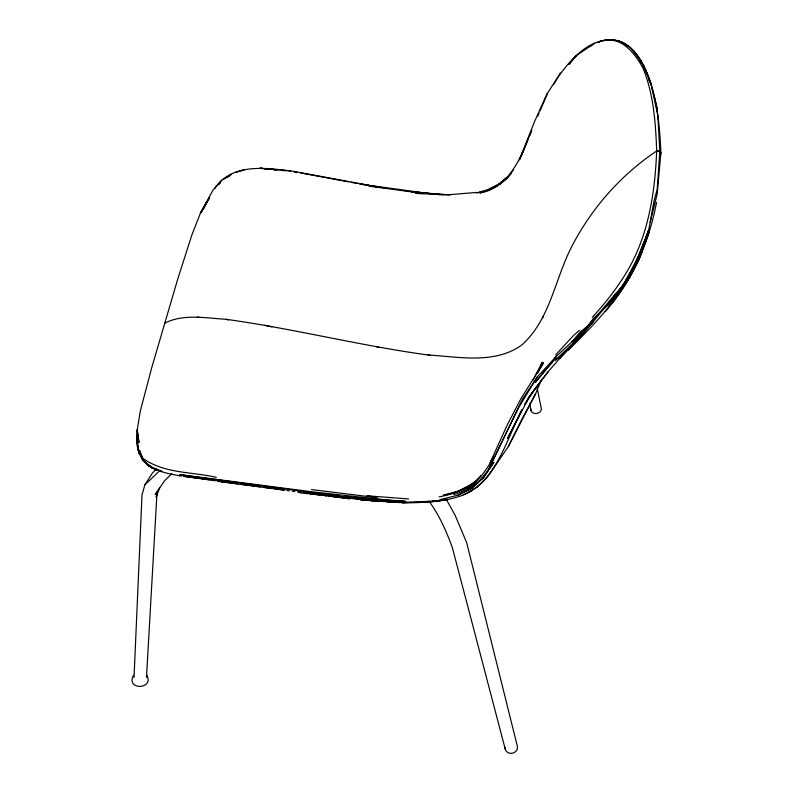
<?xml version="1.0" encoding="UTF-8"?>
<svg xmlns="http://www.w3.org/2000/svg" width="793" height="793" viewBox="0 0 793 793"><rect width="100%" height="100%" fill="white"/><g stroke="black" fill="none" stroke-linecap="round" stroke-linejoin="round"><path stroke-width="1.19" d="M137.169 431.828C134.295 450.305 142.462 467.701 162.03 471.419L148.925 465.937L142.363 459.9L140.311 454.587M134.027 677.391L142.006 494.961L144.871 484.83L152.216 473.312L156.39 468.99M660.817 153.951L660.896 152.603C659.479 121.488 656.545 88.965 641.269 61.19C635.837 52.169 628.532 43.952 618.134 40.82C585.968 33.93 562.306 69.526 547.904 92.682M137.615 435.882L137.139 443.059L137.625 437.518M651.876 87.825L657.833 115.451L659.835 151.364L657.199 189.249L654.066 200.887L648.773 229.821L641.051 251.966L628.086 278.254L608.489 304.74L593.323 318.508L588.158 325.487L575.52 339.652L571.882 341.912L556.646 355.978L537.466 376.744L522.716 398.74L487.973 470.675L483.492 477.753L471.776 488.319L458.057 495.179L439.897 499.689M604.94 40.126C623.12 37.806 635.084 53.974 642.915 67.95C653.719 94.258 655.623 122.875 656.683 150.977C654.919 194.047 648.059 238.287 624.676 275.389C615.318 290.416 604.306 304.314 592.272 317.269M164.657 323.901L164.835 323.098C183.817 313.542 205.783 318.132 226.055 319.301C293.826 328.679 360.26 345.768 428.061 354.977L430.48 355.423M656.535 202.393C648.991 242.341 632.408 280.861 605.277 311.461M650.171 222.238L657.209 193.988L660.896 152.603L658.814 150.878L656.683 150.977C620.622 175.174 591.172 208.599 571.406 247.238C554.852 279.463 549.945 320.035 521.675 345.084C494.644 364.483 458.721 356.81 428.061 354.977M523.301 151.374L527.851 140.093M529.674 135.583L531.032 132.203M539.914 367.843L542.224 362.232L532.955 380.313M520.238 157.926L531.885 129.983M467.969 492.631L477.584 486.813L487.388 477.208L508.313 446.568L535.572 393.794L541.678 379.183M537.614 116.452L539.052 113.082M540.013 110.842L547.457 93.693M206.16 203.533L209.62 197.298M521.863 154.615L522.825 152.454M547.329 93.128L534.472 121.765L519.484 159.829L522.944 151.404C514.637 170.168 501.652 189.577 479.735 192.986C491.64 188.823 503.971 183.907 511.445 173.152M203.791 208.569L207.132 201.293L201.402 212.167M521.863 409.981C505.21 441.552 495.119 487.526 455.132 497.657C437.994 502.564 419.953 502.584 402.269 502.752L440.482 500.641M568.234 350.238C597.456 321.561 626.549 291.12 641.914 252.392M628.086 278.254L641.051 251.966M542.511 318.023L543.601 315.812M508.313 446.568L522.052 418.892L535.572 393.794M517.978 417.633L507.589 438.47L529.476 396.292L536.583 386.578L548.32 371.501L559.789 358.347L583.529 333.179L593.114 321.928L623.328 284.637L637.255 259.747L648.773 229.821C638.732 256.367 627.422 283.23 608.489 304.74L615.556 293.945C601.381 310.261 587.97 327.202 571.882 341.912L580.317 331.9L593.114 321.928L575.52 339.652L583.529 333.179L559.789 358.347M519.068 415.433L521.804 409.951M458.057 495.179L471.776 488.319L477.991 482.501L487.973 470.675L518.434 407.929L537.466 376.744M133.502 675.269C125.314 690.237 154.129 689.87 146.973 675.358M537.565 373.216L543.483 362.788L521.328 397.957L507.322 424.8L490.104 462.765L493.89 456.322C485.286 473.034 472.747 489.43 453.765 494.574M553.514 84.702L560.264 72.946M524.649 404.589L529.476 396.292L548.32 371.501M524.758 404.648L536.583 386.578M613.029 302.004L629.87 277.035M510.751 173.558L513.388 169.811M487.973 470.675L493.861 462.319L483.492 477.753L466.036 490.946M214.754 188.625C231.14 163.338 264.743 167.581 290.426 171.06M221.653 180.14L212.94 190.181L200.371 213.307L191.906 234.857L177.721 279.136L151.622 368.041L140.272 411.171L137.209 429.994L138.121 450.077L142.661 458.126C163.943 473.778 191.718 471.607 216.291 477.336M505.835 179.188L508.333 176.462M218.769 184.789L220.444 182.975M555.675 354.828L573.805 335.221L579.495 330.294M477.584 486.813L479.15 485.147M171.754 473.689L164.488 480.865L155.18 494.663L159.621 488.042L156.171 497.003L156.875 494.991L146.477 677.371M144.871 484.83L158.283 472.093M480.806 475.731C470.071 487.903 454.875 494.079 439.183 496.795M507.579 177.017L499.253 184.145L501.216 182.886M227.522 177.325L230.198 175.293M594.641 43.199L575.252 56.392M223.477 179.367L231.447 174.41M494.644 186.791L502.048 182.291M463.588 494.832L471.518 490.778M488.756 189.081L498.866 184.035L506.836 177.434C498.916 186.623 488.121 191.291 476.286 192.877M597.724 42.634L601.788 40.721L604.811 40.393M591.925 45.171L588.644 46.648L591.628 45.498M598.507 42.198L601.788 40.721L605.178 40.403M241.696 170.773L243.996 169.871L235.779 172.438M489.539 189.22L492.522 188.08M477.198 192.749L488.419 189.547M421.817 502.306L430.331 501.89L448.045 499.461L439.689 500.343M421.797 502.237L427.764 501.612M432.532 501.107L436.11 500.73M608.568 40.086C632.041 38.044 644.065 64.421 650.766 82.789L641.269 61.19L630.019 47.273L624.616 44.339M608.241 40.076L613.078 39.67L623.744 42.991L618.134 40.82L621.375 42.574M476.722 192.421L447.807 194.8L411.289 191.817M406.948 502.356L376.437 501.245L300.17 492.84M421.717 502.058L430.331 501.89M420.607 502.365L399.563 502.504L386.211 501.612M419.755 502.514L399.563 502.504L386.102 501.543M297.92 491.036L345.47 497.033L404.975 501.226L370.004 500.462L179.743 474.65L200.837 478.397L227.938 481.361M443.188 194.672L433.84 194.305M404.975 501.226L370.004 500.462L345.47 497.033L395.33 500.938L311.976 491.789L179.743 474.65M434.405 194.265L444.159 194.662M450.563 194.87L415.473 193.393L424.086 193.512L369.171 186.206M372.631 500.581L360.389 499.709L372.69 500.611M375.079 500.76L382.424 501.285M375.148 500.799L382.523 501.335M408.583 498.946L367.02 495.774L377.012 497.647L311.5 489.578M262.453 168.522L259.995 168.235L290.932 170.872L370.073 185.463L431.521 193.879M433.86 194.077L439.719 194.572L411.537 191.698M259.995 168.235L272.009 169.325M274.408 169.543L278.016 169.871M405.411 191.073L409.089 191.45M405.273 191.143L408.881 191.549M264.902 168.8L269.818 169.375M273.506 169.801L275.954 170.089M294.381 172.23L296.84 172.517M656.683 150.977L659.835 151.364M304.006 492.8L307.615 493.276M310.013 493.583L313.622 494.049M316.03 494.366L320.838 494.991M323.247 495.308L326.855 495.774M329.254 496.091L349.703 498.747L328.956 496.012M198.825 478.328L183.609 476.325L214.953 480.677M201.164 478.635L204.673 479.091M217.877 481.371L285.014 490.223M292.33 491.184L294.778 491.501M298.436 491.987L300.874 492.314M304.542 492.79L306.98 493.117M310.648 493.593L313.086 493.92M316.744 494.406L320.412 494.882M322.85 495.209L326.508 495.684M217.361 481.014L225.836 482.184M228.285 482.521L238.059 483.849M240.507 484.186L249.061 485.346M251.5 485.683L255.168 486.178M257.616 486.515L260.064 486.843M263.732 487.348L272.286 488.508M274.725 488.845L278.393 489.34M280.841 489.668L283.279 490.005M286.947 490.5L289.395 490.837M297.95 491.997L300.398 492.334M281.574 170.356L285.123 170.842M294.599 172.131L296.969 172.458M207.013 479.438L209.352 479.785M211.691 480.132L215.2 480.647M217.54 480.994L223.388 481.857M376.516 186.702L359.705 183.936L376.477 186.732M381.324 187.495L378.925 187.098L381.274 187.535M383.723 187.891L386.132 188.288L383.673 187.931M300.517 172.943L348.841 181.934M351.249 182.39L357.296 183.51M197.269 317.061L199.638 317.537M181.31 476.187C170.287 473.946 158.521 472.192 148.925 465.937L151.701 467.226L142.363 459.9M264.693 325.229L271.9 326.875M376.566 346.799L378.915 347.364M226.055 319.301L228.384 319.886M143.731 461.219L152.831 468.415L143.731 461.219L142.79 459.216M529.615 403.696L531.171 410.952L532.222 412.34A5.293 4.322 -10.8 0 0 538.824 412.756A5.293 4.322 -10.8 0 0 541.084 407.424L537.158 388.104M428.934 501.146C439.322 515.113 446.37 531.36 452.357 547.626L505.359 749.583M639.465 59.961L641.537 62.974M633.875 50.94L644.392 66.652M642.816 64.897L645.125 68.614L651.231 84.91L657.367 108.79M446.102 499.005L455.123 515.272L466.72 542.769L517.195 745.658A6.245 5.7 -11.2 0 1 512.02 753.3A6.245 5.7 -11.2 0 1 505.072 747.383M648.833 79.647L651.231 84.91L648.396 78.299M139.667 450.236L142.661 458.126M138.735 450.87L138.854 453.259L138.18 445.795M531.161 410.943A5.293 4.322 -10.8 0 1 530.874 409.287M649.298 231.715L638.395 260.51L649.298 231.715M203.375 207.925L200.371 213.307L209.58 197.675L203.375 207.925M556.646 355.978L553.722 360.676L535.473 382.216L556.646 355.978M576.164 55.698L569.027 64.283L576.164 55.698M583.529 333.179L558.53 357.98L555.288 360.29L583.529 333.179M475.136 482.451C465.58 488.726 454.934 493.702 443.505 495.1L458.413 490.996L475.136 482.451M138.934 442.425L137.209 429.994L138.934 442.425"/></g></svg>
